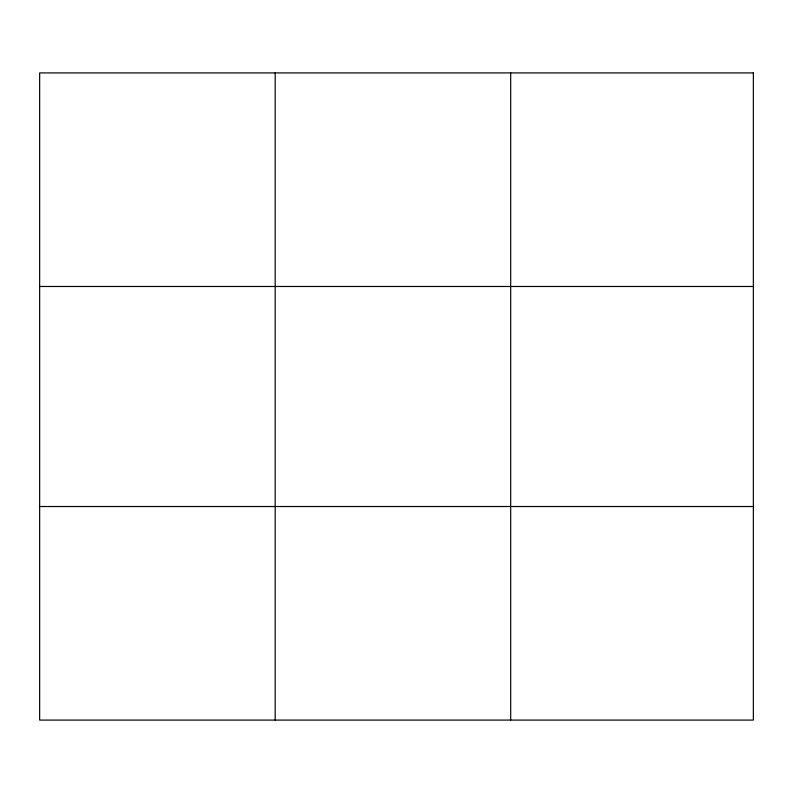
<?xml version="1.0" encoding="UTF-8"?>
<svg xmlns="http://www.w3.org/2000/svg" width="793" height="793" viewBox="0 0 793 793"><rect width="100%" height="100%" fill="white"/><g stroke="black" fill="none" stroke-linecap="round" stroke-linejoin="round"><path stroke-width="1.19" d="M275.171 72.916L275.171 720.084M510.692 72.916L510.692 720.084M39.65 286.481L753.35 286.481M39.65 506.519L753.35 506.519M753.35 72.916L753.35 720.084L39.65 720.084L39.65 72.916L753.35 72.916"/></g></svg>
